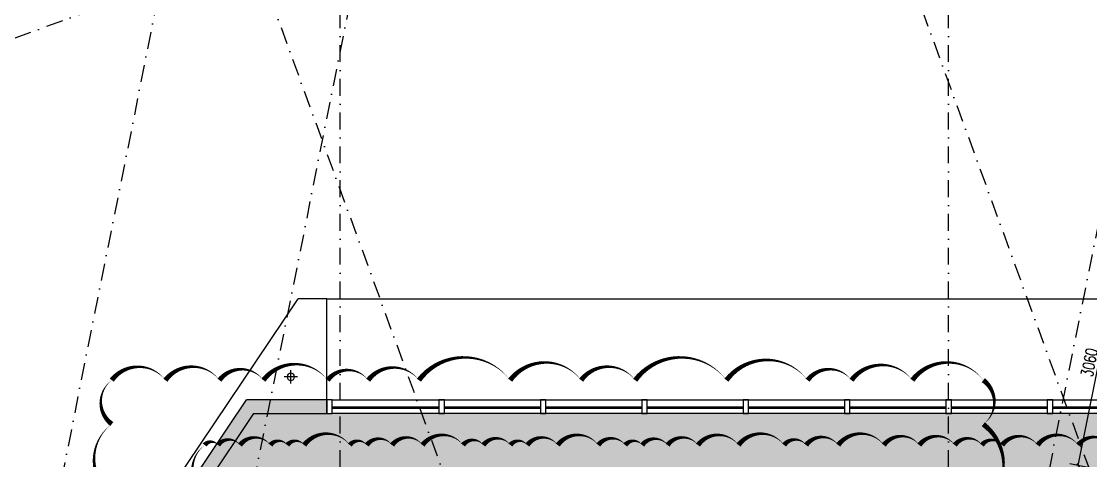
# Model space of a CAD drawing. Extents: x -354516 to 794396, y -401250 to -150594.
# Drawn here: x 16282 to 32100, y -325348 to -318843 of the extents above; entities that cross this region are included whole.
import ezdxf

# ---------------------------------------------------------------- set-up
doc = ezdxf.new("R2010")
doc.units = 0
doc.header["$LTSCALE"] = 1000
doc.header["$MEASUREMENT"] = 0
doc.linetypes.add('DASHDOT2', pattern=[0.5, 0.25, -0.125, 0, -0.125])
doc.linetypes.add('DOTE', pattern=[2.42, 2, -0.2, 0.02, -0.2])
doc.layers.add('0-地面材质_material hatch', color=251, linetype='Continuous', transparency=0.3)
for name, color, linetype in [('0-灯具修改0109', 140, 'Continuous'), ('0-设备风口（修改）', 71, 'Continuous'), ('A-轴线1', 1, 'DOTE'), ('P-完成面', 4, 'Continuous'), ('PIPE', 3, 'Continuous'), ('PUB_DIM', 3, 'Continuous'), ('WALL', 2, 'Continuous'), ('WINDOW', 4, 'Continuous'), ('墙体', 7, 'Continuous')]:
    doc.layers.add(name, color=color, linetype=linetype)
doc.styles.add('DIM_FONT', font='SIMPLEX', dxfattribs={"width": 0.7, "bigfont": 'GBCBIG'})
doc.dimstyles.new('_TCH_ARCH&&50', dxfattribs={"dimscale": 0.5, "dimtxt": 350, "dimasz": 100, "dimexe": 250, "dimexo": 300, "dimgap": 100, "dimtad": 1, "dimdec": 0, "dimzin": 0, "dimdsep": 46, "dimtxsty": 'DIM_FONT', "dimblk": 'ARCHTICK', "dimcen": 0.09, "dimclrd": 3, "dimclre": 3, "dimclrt": 7, "dimazin": 2, "dimtfac": 1, "dimtdec": 0, "dimtix": 1, "dimtmove": 2, "dimatfit": 3, "dimfxl": 0, "dimtolj": 1, "dimtzin": 0, "dimarcsym": 0})

# ---------------------------------------------------------------- blocks, each defined once
blk = doc.blocks.new('PIPE-110')
for p, q in [((87087.5, -205623.5), (87087.5, -205423.5)), ((86987.5, -205523.5), (87187.5, -205523.5))]:
    blk.add_line(p, q)
blk.add_circle((87087.5, -205523.5), 55)
blk = doc.blocks.new('PIPE2')
at = {"layer": 'PIPE', "xscale": -1}
blk.add_blockref('PIPE-110', (149431, 13749), dxfattribs=at)
blk = doc.blocks.new('GRID')
at = {"layer": '墙体', "color": 250, "linetype": 'DASHDOT2', "lineweight": -3}
for p, q in [((63175.2, 81236.4), (46456.9, -2355.2)), ((65920.9, 80687.3), (49202.5, -2904.3)), ((77197.5, 78432), (60479.2, -5159.7)), ((89840.5, 77490.4), (53944.3, 64425.2)), ((62936.4, 36586.5), (62936.4, 72586.5)), ((69320.3, 72469.3), (74724.3, 57622.1)), ((71936.4, 36586.5), (71936.4, 72586.5)), ((60863.1, 69391.1), (66267, 54544))]:
    blk.add_line(p, q, dxfattribs=at)
blk = doc.blocks.new('_ArchTick')
at = {"color": 0, "linetype": 'ByBlock', "const_width": 0.4}
blk.add_lwpolyline([(-0.5, -0.5), (0.5, 0.5)], dxfattribs=at)
blk = doc.blocks.new('*D412')
at = {"layer": 'Defpoints', "color": 0}
for p in [(32517, -322422), (32947, -322508), (32347, -325508)]:
    blk.add_point(p, dxfattribs=at)
at = {"layer": 'PUB_DIM', "color": 3, "lineweight": -2}
for p, q in [((31917, -325422), (32517, -322422)), ((32800, -322479), (32395, -322398)), ((32200, -325479), (31795, -325398))]:
    blk.add_line(p, q, dxfattribs=at)
at = {"layer": 'PUB_DIM', "color": 3, "lineweight": -2, "xscale": 50, "yscale": 50, "zscale": 50}
for p, rotation in [((32517, -322422), 78.69023984409351), ((31917, -325422), 258.6902398440935)]:
    blk.add_blockref('_ArchTick', p, dxfattribs=dict(at, rotation=rotation))
at = {"layer": 'PUB_DIM', "color": 7, "insert": (32083, -323895), "char_height": 175, "attachment_point": 5, "rotation": 78.6902, "style": 'DIM_FONT'}
blk.add_mtext('\\A1;3060', dxfattribs=at)

msp = doc.modelspace()

# ---------------------------------------------------------------- hatches: boundary and pattern name
at = {"layer": '0-地面材质_material hatch'}
h = msp.add_hatch(dxfattribs=at)
h.set_pattern_fill('AR-CONC', color=256, scale=75)
h.set_pattern_definition([(50, (-498310856.17, -3090192758), (537.94513695, -47.06410124), [56.25, -618.75]), (355, (-498310856.17, -3090192758), (-104.06350021, 564.144100275), [45, -495]), (100.45144446, (-498310811.34, -3090192761.9), (433.881635045, 517.07999323), [47.805144, -525.856584]), (46.1842, (-498310856.17, -3090192608), (800.430998, -124.1394606), [84.375, -928.125]), (96.63563549, (-498310789.5, -3090192618.35), (700.99645926, 730.58895058), [71.7077565, -788.78532]), (351.18416399, (-498310856.2, -3090192608), (700.9964588, 730.5889502), [67.5, -742.50000075]), (21, (-498310781.17, -3090192645.5), (447.68028909, -301.964168), [56.25, -618.75]), (326, (-498310781.17, -3090192645.5), (182.48649894, 543.86253379), [45, -495]), (71.45144474, (-498310743.86, -3090192670.66), (630.16678255, 241.898364605), [47.8051425, -525.856584]), (37.5, (-498310856.17, -3090192758), (9.119891488, 249.670390373), [0, -489, 0, -502.5, 0, -496.875]), (7.5, (-498310856.17, -3090192758), (197.302153082, 295.808783912), [0, -286.5, 0, -477.75, 0, -189.375]), (327.5, (-498311023.42, -3090192758), (400.366827129, -16.916153801), [0, -187.5, 0, -585, 0, -776.25]), (317.5, (-498311098.4, -3090192758), (437.389627007, 75.07873675), [0, -243.75, 0, -388.5, 0, -551.25])])
h.paths.add_polyline_path([(33161.1, -327557.9), (33742.6, -324650.1), (19719.9, -324649.5), (16502, -329440.3), (16502, -330050), (16758.9, -330050), (16758.9, -330250), (18258.9, -330250), (18258.9, -330050), (20700, -330050), (20700, -329850), (21300, -329850), (21300, -330049.8), (24000, -330050), (27600, -330049.6), (32066.7, -330085.5), (32160.9, -329499.4), (32262.8, -329519.8), (32665.8, -327458.8)])
at = {"layer": 'WALL'}
h = msp.add_hatch(color=250, dxfattribs=at)
h.dxf.hatch_style = 1
h.paths.add_polyline_path([(16508.9, -330049.9), (16508.9, -329449.8), (19719.6, -324650), (20800, -324650), (20800, -324450), (19613, -324450), (16308.9, -329369.7), (16308.9, -330049.9)])

# ---------------------------------------------------------------- linework, layer by layer
at = {"layer": '0-灯具修改0109'}
msp.add_lwpolyline([(30512.8, -326010.1, 0, 75, 0.5), (30512.8, -324810.1, 0, 75, 0.5), (30512.8, -324156.8, 0, 75, 0.5), (29462.8, -324156.8, 0, 75, 0.5), (28562.8, -324156.8, 0, 75, 0.5), (27912.8, -324156.8, 0, 75, 0.5), (26712.8, -324156.8, 0, 75, 0.5), (25362.8, -324156.8, 0, 75, 0.5), (24562.8, -324156.8, 0, 75, 0.5), (23512.8, -324156.8, 0, 75, 0.5), (22162.8, -324156.8, 0, 75, 0.5), (21412.8, -324156.8, 0, 75, 0.5), (20812.8, -324156.8, 0, 75, 0.5), (19862.8, -324156.8, 0, 75, 0.5), (19212.8, -324156.8, 0, 75, 0.5), (18412.8, -324156.8, 0, 75, 0.5), (17619.2, -324156.8, 0, 75, 0.5), (17619.2, -324806.8, 0, 75, 0.5), (17619.2, -325856.8, 0, 75, 0.5)], format="xyseb", dxfattribs=at)
at = {"layer": '0-设备风口（修改）'}
msp.add_lwpolyline([(32391.5, -325117.5, 0, 75, 0.5), (31916.5, -325117.5, 0, 75, 0.5), (31316.5, -325117.5, 0, 75, 0.5), (30791.5, -325117.5, 0, 75, 0.5), (30491.5, -325117.5, 0, 75, 0.5), (30091.5, -325117.5, 0, 75, 0.5), (29566.5, -325117.5, 0, 75, 0.5), (29041.5, -325117.5, 0, 75, 0.5), (28366.5, -325117.5, 0, 75, 0.5), (27891.5, -325117.5, 0, 75, 0.5), (27566.5, -325117.5, 0, 75, 0.5), (26891.5, -325117.5, 0, 75, 0.5), (26291.5, -325117.5, 0, 75, 0.5), (25841.5, -325117.5, 0, 75, 0.5), (25466.5, -325117.5, 0, 75, 0.5), (25216.5, -325117.5, 0, 75, 0.5), (24816.5, -325117.5, 0, 75, 0.5), (24216.5, -325117.5, 0, 75, 0.5), (23766.5, -325117.5, 0, 75, 0.5), (23516.5, -325117.5, 0, 75, 0.5), (23116.5, -325117.5, 0, 75, 0.5), (22816.5, -325117.5, 0, 75, 0.5), (22216.5, -325117.5, 0, 75, 0.5), (21766.5, -325117.5, 0, 75, 0.5), (21391.5, -325117.5, 0, 75, 0.5), (21141.5, -325117.5, 0, 75, 0.5), (20466.5, -325117.5, 0, 75, 0.5), (20216.5, -325117.5, 0, 75, 0.5), (19966.5, -325117.5, 0, 75, 0.5), (19516.5, -325117.5, 0, 75, 0.5), (19191.5, -325117.5, 0, 75, 0.5), (18995, -325117.5, 0, 75, 0.5), (18995, -325855, 0, 75, 0.5)], format="xyseb", dxfattribs=at)
at = {"layer": 'P-完成面'}
for p, q in [((16161.8, -329230), (20379.2, -322950.5)), ((20800, -322950), (20379.2, -322950.5)), ((20800, -322950), (34088.6, -322950)), ((20800, -324650), (20800, -322950))]:
    msp.add_line(p, q, dxfattribs=at)
at = {"layer": 'WALL', "color": 0}
for p, q in [((16308.9, -329369.7), (19613, -324450)), ((20800, -324450), (19613, -324450)), ((16508.9, -329449.8), (19719.6, -324650)), ((19719.6, -324650), (20800, -324650))]:
    msp.add_line(p, q, dxfattribs=at)
at = {"layer": 'WINDOW'}
for p, q in [((20880, -324450), (20800, -324450)), ((20800, -324450), (20800, -324650)), ((20880, -324650), (20880, -324450)), ((20880, -324450), (32914.7, -324450)), ((22540.1, -324450), (22460.1, -324450)), ((22460.1, -324450), (22460.1, -324650)), ((22540.1, -324650), (22540.1, -324450)), ((24040.1, -324450), (23960.1, -324450)), ((23960.1, -324450), (23960.1, -324650)), ((24040.1, -324650), (24040.1, -324450)), ((25540.1, -324450), (25460.1, -324450)), ((25460.1, -324450), (25460.1, -324650)), ((25540.1, -324650), (25540.1, -324450)), ((27040.1, -324450), (26960.1, -324450)), ((26960.1, -324450), (26960.1, -324650)), ((27040.1, -324650), (27040.1, -324450)), ((28540.1, -324450), (28460.1, -324450)), ((28460.1, -324450), (28460.1, -324650)), ((28540.1, -324650), (28540.1, -324450)), ((30040.1, -324450), (29960.1, -324450)), ((29960.1, -324450), (29960.1, -324650)), ((30040.1, -324650), (30040.1, -324450)), ((31540.1, -324450), (31460.1, -324450)), ((31460.1, -324450), (31460.1, -324650)), ((31540.1, -324650), (31540.1, -324450)), ((20800, -324650), (20880, -324650)), ((32860, -324650), (20880, -324650)), ((22460.1, -324650), (22540.1, -324650)), ((23960.1, -324650), (24040.1, -324650)), ((25460.1, -324650), (25540.1, -324650)), ((26960.1, -324650), (27040.1, -324650)), ((28460.1, -324650), (28540.1, -324650)), ((29960.1, -324650), (30040.1, -324650)), ((31460.1, -324650), (31540.1, -324650))]:
    msp.add_line(p, q, dxfattribs=at)
at = {"layer": 'WINDOW', "color": 3}
for p, q in [((20880, -324550), (22460.1, -324550)), ((20880, -324570), (22460.1, -324570)), ((22540.1, -324550), (23960.1, -324550)), ((22540.1, -324570), (23960.1, -324570)), ((24040.1, -324550), (25460.1, -324550)), ((24040.1, -324570), (25460.1, -324570)), ((25540.1, -324550), (26960.1, -324550)), ((25540.1, -324570), (26960.1, -324570)), ((27040.1, -324550), (28460.1, -324550)), ((27040.1, -324570), (28460.1, -324570)), ((28540.1, -324550), (29960.1, -324550)), ((28540.1, -324570), (29960.1, -324570)), ((30040.1, -324550), (31460.1, -324550)), ((30040.1, -324570), (31460.1, -324570)), ((31540.1, -324550), (32914.7, -324550)), ((31540.1, -324570), (32914.7, -324570))]:
    msp.add_line(p, q, dxfattribs=at)

# ---------------------------------------------------------------- block references
at = {"layer": 'A-轴线1'}
msp.add_blockref('GRID', (-41936.4, -385036.5), dxfattribs=at)
at = {"layer": 'PIPE'}
msp.add_blockref('PIPE2', (-42074.9, -132331.5), dxfattribs=at)

# ---------------------------------------------------------------- dimensions: what is measured, and where the dimension line sits
at = {"layer": 'PUB_DIM', "color": 250}
dim = msp.add_linear_dim(base=(32517.4, -322422.2), p1=(32347.2, -325508.2), p2=(32947.2, -322508.2), angle=258.69024, text='3060', dimstyle='_TCH_ARCH&&50', dxfattribs=at)
dim.commit()
dim.dimension.update_dxf_attribs({"geometry": '*D412', "text_midpoint": (32082.5, -323895.3)})

doc.saveas('drawing.dxf')
